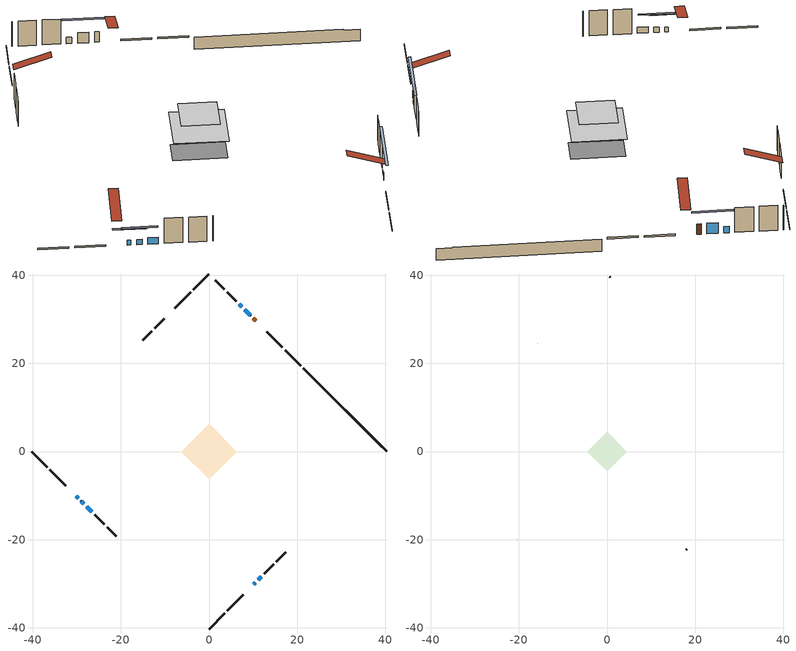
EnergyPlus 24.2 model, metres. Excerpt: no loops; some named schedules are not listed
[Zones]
conditioned space
 floor adiabatic (AdiabaticFloorConstruction): -6.31,0 0,6.31 6.31,0 0,-6.31 z2.81
 floor foundation (Slab1 construction): -4.71,1.52 -1.52,4.71 4.71,-1.52 1.52,-4.71 z-2.01
 wall outside (RimJoist1 construction): 0,-40.27 3.53,-36.74 / -40.27,0 -36.74,-3.53 / 0,40.27 -3.53,36.74 / 20.77,19.49 17.24,23.03 z0.37:0.67
 wall outside (RimJoist2 construction): 4.19,-36.08 7.72,-32.55 / -36.08,-4.19 -32.55,-7.72 / -4.19,36.08 -7.72,32.55 / 16.59,23.68 13.05,27.22 z0.37:0.67
 wall outside (AdiabaticWallConstruction 1): 10.6,29.67 10.07,30.2 z0.37:2.4
 wall outside (AdiabaticWallConstruction): -30.09,-10.18 -29.69,-10.57 z0.37:1.29; 9.42,30.85 8.14,32.13 z0.37:2.4; -29.04,-11.23 -28.43,-11.84 z0.37:1.36; 7.48,32.79 6.87,33.39 / 10.18,-30.09 10.55,-29.72 / -27.77,-12.5 -26.56,-13.71 z0.37:1.59; 11.2,-29.06 11.87,-28.4 z0.37:0.78
 wall outside (Wall1 construction): 12.53,-27.74 14.65,-25.62 / -25.9,-14.37 -23.78,-16.49 / -10.18,30.09 -12.3,27.97 / 6.22,34.05 4.1,36.17 z0.37:5.25
 wall outside (Wall2 construction): 15.3,-24.96 17.38,-22.89 / -23.12,-17.14 -21.05,-19.22 / -12.96,27.31 -15.03,25.24 / 3.44,36.83 1.37,38.9 z0.37:5.25
 wall foundation (FoundationWall1 construction): 21.43,18.84,-2.01 21.43,18.84,0.37 38.38,1.88,0.37 38.38,1.88,0.23 40.27,0,0.23 40.27,0,-2.01
 window (WindowConstruction 5): -30.09,-10.18 -29.7,-10.57 z0.37:1.28
 window (WindowConstruction): 9.41,30.85 8.14,32.13 z0.37:2.4
 window (WindowConstruction 1): -29.04,-11.23 -28.43,-11.84 z0.37:1.36
 window (WindowConstruction 2): 7.48,32.79 6.88,33.39 z0.37:1.59
 window (WindowConstruction 3): 10.18,-30.09 10.55,-29.72 z0.37:1.59
 window (WindowConstruction 4): -27.77,-12.5 -26.56,-13.71 z0.37:1.59
 window (WindowConstruction 6): 11.21,-29.06 11.87,-28.4 z0.37:0.78
 door (Door): 10.6,29.67 10.07,30.2 z0.37:2.4
 ceiling adiabatic (AdiabaticFloorConstruction): 0,-6.31 6.31,0 0,6.31 -6.31,0 z2.81
attic - vented
 floor to conditioned space (Floor1 construction Reversed): -4.46,0 0,4.46 4.46,0 0,-4.46 z5.25
 wall outside (Wall3 construction): 18.03,-22.23 18.09,-22.18 / -20.39,-19.87 -20.34,-19.93 / -15.69,24.58 -15.74,24.53 / 0.71,39.56 0.66,39.61 z0.37:5.25
 roof outside (Roof1 construction): 9.52,-30.75,5.25 5.18,-26.4,7.29 4.03,-27.55,7.29 8.38,-31.89,5.25; -30.75,-9.52,5.25 -26.4,-5.18,7.29 -27.55,-4.03,7.29 -31.89,-8.38,5.25; -9.52,30.75,5.25 -5.18,26.4,7.29 -4.03,27.55,7.29 -8.38,31.89,5.25; 11.25,29.02,5.25 6.91,24.67,7.29 8.05,23.53,7.29 12.4,27.87,5.25
shading: -27.97,-12.3 -31.82,-8.45 -32.14,-8.78 -28.29,-12.63 z3.73; 6.38,33.89 11.18,29.09 11.47,29.38 6.67,34.18 z4.89; -26.67,-13.6 -30.8,-9.47 -31.09,-9.76 -26.96,-13.89 z3.85; 15.35,-24.91 7.72,-32.55 8.01,-32.84 15.65,-25.2 z5.7
[Building]
Building 1: Terrain=Suburbs
[Site:Location]
Toronto City Centre_ON: Latitude {deg}=43.63; Longitude {deg}=-79.39; Time Zone {hr}=-5; Elevation {m}=77; Keep Site Location Information=Yes
[Site:GroundTemperature:Shallow]
5.01852, 3.26908, 3.12898, 3.95918, 7.29196, 10.6092, 13.4851, 15.3069, 15.4617, 13.9799, 11.1774, 7.9619
[Site:WaterMainsTemperature]
Calculation Method=Schedule; Temperature Schedule=mains temperature schedule
[Material] Roughness=Rough; Thermal Absorptance=0.9
Name | Thickness {m} | Conductivity {W/m-K} | Density {kg/m3} | Specific Heat {J/kg-K} | Solar Absorptance | Visible Absorptance
asphalt or fiberglass shingles | 0.00635 | 0.162714 | 1121.4 | 1465.45 | 0.4 | 0.4
ceiling loosefill ins | 0.169333 | 0.0480833 | 16.02 | 1046.75 | 0.7 | 0.7
ceiling stud and cavity | 0.1397 | 0.23542 | 65.682 | 1177.47 | 0.7 | 0.7
concrete 4.0 in. | 0.1016 | 1.803125 | 2242.8 | 837.4 | 0.7 | 0.7
concrete 8.0 in. | 0.2032 | 1.803125 | 2242.8 | 837.4 | 0.7 | 0.7
door material | 0.04445 | 0.053851 | 512.64 | 1214.23 | 0.7 | 0.7
exterior vertical ins | 0.00226894 | 0.029427 | 32.04 | 1214.23 | 0.7 | 0.7
floor covering | 0.0127 | 0.0433444 | 54.468 | 1339.84 | 0.6 | 0.6
floor rigid ins; wall rigid ins | 0.512978 | 0.029427 | 32.04 | 1214.23 | 0.7 | 0.7
floor stud and cavity | 0.1397 | 1.75129 | 37.0049 | 1207.88 | 0.7 | 0.7
furniture material conditioned space 1 | 0.1524 | 0.115458 | 640.8 | 1214.23 | 0.6 | 0.6
gypsum board | 0.0127 | 0.160291 | 801 | 837.4 | 0.6 | 0.6
gypsum board 1 | 0.0127 | 0.160291 | 801 | 837.4 | 0.7 | 0.7
osb sheathing 0.5 in. | 0.0127 | 0.115458 | 512.64 | 1214.23 | 0.7 | 0.7
osb sheathing 0.75 in. | 0.01905 | 0.115458 | 512.64 | 1214.23 | 0.7 | 0.7
osb sheathing 2.0 in. | 0.0508 | 0.115458 | 512.64 | 1214.23 | 0.7 | 0.7
rim joist rigid ins | 0.051816 | 0.029427 | 32.04 | 1214.23 | 0.7 | 0.7
rim joist stud and cavity | 0.0508 | 0.0292721 | 125.044 | 1163.47 | 0.6 | 0.6
rim joist stud and cavity 1 | 0.0508 | 0.256263 | 125.044 | 1163.47 | 0.6 | 0.6
wall stud and cavity | 0.1397 | 0.0829032 | 139.0536 | 1170.24 | 0.7 | 0.7
wall stud and cavity 1 | 0.1397 | 0.0953587 | 139.0536 | 1170.24 | 0.7 | 0.7
wall stud and cavity 2 | 0.0889 | 6.1454 | 50.32683 | 1063.81 | 0.6 | 0.6
wall stud and cavity 3 | 0.0889 | 0.380278 | 52.3479 | 1209.89 | 0.7 | 0.7
wall stud and cavity 4 | 0.0889 | 0.391764 | 83.0341 | 1211.67 | 0.7 | 0.7
wood siding | 0.0254 | 0.102417 | 544.68 | 1172.36 | 0.4 | 0.4
wood siding 1 | 0.00254 | 0.102417 | 544.68 | 1172.36 | 0.4 | 0.4
wood siding 2; wood siding 3; wood siding 4 | 0.0254 | 0.102417 | 544.68 | 1172.36 | 0.7 | 0.7
[WindowMaterial:SimpleGlazingSystem]
Name | U-Factor {W/m2-K} | Solar Heat Gain Coefficient
WindowMaterial | 2.220098 | 0.55
WindowMaterial 1 | 2.415989 | 0.48
WindowMaterial 2 | 2.36034 | 0.5
WindowMaterial 3 | 2.49321 | 0.45
WindowMaterial 4 | 4.40499 | 0.65
WindowMaterial 5 | 2.35523 | 0.34
[Construction]
AdiabaticFloorConstruction: floor stud and cavity, floor rigid ins, osb sheathing 0.75 in., floor covering
AdiabaticWallConstruction: wood siding 3, wall rigid ins, wall stud and cavity 3, gypsum board
AdiabaticWallConstruction 1: wood siding 4, wall rigid ins, wall stud and cavity 3, gypsum board
Door: door material
Floor1 construction Reversed: gypsum board, ceiling stud and cavity, ceiling loosefill ins
FoundationWall1 construction: concrete 8.0 in., gypsum board 1
furniture construction conditioned space 1: furniture material conditioned space 1
PartitionWallConstruction: gypsum board, wall stud and cavity 4, gypsum board
RimJoist1 construction: wood siding 2, osb sheathing 2.0 in., rim joist stud and cavity
RimJoist2 construction: wood siding 2, rim joist rigid ins, osb sheathing 2.0 in., rim joist stud and cavity 1
Roof1 construction: asphalt or fiberglass shingles
Slab1 construction: concrete 4.0 in.
Wall1 construction: wood siding, osb sheathing 0.5 in., wall stud and cavity, gypsum board
Wall2 construction: wood siding, osb sheathing 0.5 in., wall stud and cavity 1, gypsum board
Wall3 construction: wood siding 1, wall stud and cavity 2
WindowConstruction: WindowMaterial
WindowConstruction 1: WindowMaterial 1
WindowConstruction 2; WindowConstruction 4: WindowMaterial 2
WindowConstruction 3: WindowMaterial 3
WindowConstruction 5: WindowMaterial 4
WindowConstruction 6: WindowMaterial 5
[Zone] Multiplier=1; Part of Total Floor Area=Yes
Name | Volume {m3}
attic - vented | 13.2135
conditioned space | 299.4
[Space]
Name | Zone | Volume {m3}
attic - vented 1 | attic - vented | 13.2135
conditioned space 1 | conditioned space | 299.4
[ZoneInfiltration:EffectiveLeakageArea]
infil attic - vented 1: Zone or Space=attic - vented 1; Schedule=Always On Discrete; Effective Air Leakage Area {cm2}=1674.11; Stack Coefficient=0.000481483; Wind Coefficient=1.48255e-05
[ZoneMixing]
whole house fan mix: Zone or Space=attic - vented; Schedule=Always On Continuous; Design Flow Rate Calculation Method=Flow/Zone; Design Flow Rate {m3/s}=0; Source Zone or Space=conditioned space
[SurfaceProperty:ExposedFoundationPerimeter]
Slab1: Exposed Perimeter Calculation Method=TotalExposedPerimeter; Total Exposed Perimeter {m}=26.64
[InternalMass] Zone or ZoneList=conditioned space; Space or SpaceList=conditioned space 1
Name | Construction | Surface Area {m2}
furniture mass conditioned space 1 | furniture construction conditioned space 1 | 47.7198
partition wall mass | PartitionWallConstruction | 119.3
[Lights]
interior lighting: Zone or ZoneList or Space or SpaceList=conditioned space 1; Schedule=interior lighting schedule; Design Level Calculation Method=LightingLevel; Lighting Level {W}=343.2; Return Air Fraction=0; Fraction Radiant=0.6; Fraction Visible=0.2; Fraction Replaceable=1
[People]
occupants: Zone or ZoneList or Space or SpaceList=conditioned space 1; Number of People Schedule=occupants schedule; Number of People Calculation Method=People; Number of People=3; Fraction Radiant=0.314171; Sensible Heat Fraction=0.56303; Activity Level Schedule=occupants activity schedule; Carbon Dioxide Generation Rate {m3/s-W}=0; Enable ASHRAE 55 Comfort Warnings=No; Mean Radiant Temperature Calculation Type=EnclosureAveraged
[ElectricEquipment] Zone or ZoneList or Space or SpaceList=conditioned space 1; Design Level Calculation Method=EquipmentLevel
Name | Schedule | Design Level {W} | Fraction Latent | Fraction Radiant | Fraction Lost
clothes dryer | clothes dryer schedule | 140.772 | 0.015 | 0.081 | 0.85
clothes washer | clothes washer schedule | 32.1985 | 0.03 | 0.162 | 0.7
cooking range | cooking range schedule | 215.147 | 0.08 | 0.432 | 0.2
dishwasher | dishwasher schedule | 66.8632 | 0.3 | 0.18 | 0.4
fridge | fridge schedule | 72.9452 | 0 | 0.6 | 0
mech vent bath fan 0 | mech vent bath fan 0 schedule | 50.2 | 0 | 0 | 1
mech vent bath fan 1 | mech vent bath fan 1 schedule | 50.2 | 0 | 0 | 1
mech vent house fan | mech vent house fan schedule | 0 | 0 | 0 | 1
mech vent house fan cfis | mech vent house fan cfis schedule | 0 | 0 | 0 | 0
misc plug loads | misc plug loads schedule | 494.7 | 0.045 | 0.513 | 0.1
whole house fan | Always On Discrete | 0 | 0 | 0 | 1
[OtherEquipment] Zone or ZoneList or Space or SpaceList=conditioned space 1; Design Level Calculation Method=EquipmentLevel
Name | Fuel Type | Schedule | Design Level {W} | Fraction Latent | Fraction Radiant | Fraction Lost
clothes dryer 1 | Electricity | clothes dryer schedule | 0 | 0.015 | 0.081 | 0.85
cooking range 1 | Electricity | cooking range schedule | 0 | 0.08 | 0.432 | 0.2
general water use latent | None | general water use schedule | 62.594 | 1 | 0 | 0
general water use sensible | None | general water use schedule | -61.6891 | 0 | 0.6 | 0
mech vent house fan latent load | None | Always On Discrete | 0 | 1 | 0 | 0
mech vent house fan sensible load | None | Always On Discrete | 0 | 0 | 0 | 0
water heater energy adjustment1 | NaturalGas | Always On Discrete | 0.01 | 0 | 0 | 1
[ZoneInfiltration:DesignFlowRate] Zone or ZoneList or Space or SpaceList=conditioned space 1; Schedule=Always On Discrete; Design Flow Rate Calculation Method=Flow/Zone; Design Flow Rate {m3/s}=0
infil flow; natural vent flow; whole house fan flow
[AvailabilityManager:Scheduled]
central ac and furnace airloop Availability Manager: Schedule=Always On Discrete
[Foundation:Kiva]
Foundation Kiva 1: Initial Indoor Air Temperature {C}=18; Wall Height Above Grade {m}=0.369997; Wall Depth Below Slab {m}=0.2032; Custom Block Material Name 1=exterior vertical ins; Custom Block Depth 1 {m}=2.38; Custom Block X Position 1 {m}=0.2159; Custom Block Z Position 1 {m}=0
[Foundation:Kiva:Settings]
Soil Conductivity {W/m-K}=0.849921; Soil Density {kg/m3}=1842.3; Soil Specific Heat {J/kg-K}=418.7; Ground Solar Absorptivity=0.9; Ground Thermal Absorptivity=0.9; Ground Surface Roughness {m}=0.03; Far-Field Width {m}=40; Deep-Ground Boundary Condition=ZeroFlux; Deep-Ground Depth {m}=40; Minimum Cell Dimension {m}=0.2; Maximum Cell Growth Coefficient=3; Simulation Timestep=Timestep
[Exterior:Lights]
exterior lighting: Schedule=exterior lighting schedule; Design Level {W}=75.6
[EnergyManagementSystem:GlobalVariable]
central_ac_and_furnace_airloop_Fan_RTF
infil_program_Qfan
infil_program_Qinf
natural_vent_program_Qnv
natural_vent_program_Qwhf
[EnergyManagementSystem:Sensor]
Name | Output:Variable or Output:Meter Index Key | Output:Variable or Output:Meter
airflow_gain | infil flow | Infiltration Sensible Heat Gain Energy
airflow_gain_1 | natural vent flow | Infiltration Sensible Heat Gain Energy
airflow_gain_2 | whole house fan flow | Infiltration Sensible Heat Gain Energy
airflow_loss | infil flow | Infiltration Sensible Heat Loss Energy
airflow_loss_1 | natural vent flow | Infiltration Sensible Heat Loss Energy
airflow_loss_2 | whole house fan flow | Infiltration Sensible Heat Loss Energy
clg_load_cond |  | Cooling:EnergyTransfer:Zone:CONDITIONED SPACE
clg_sp_s; clg_sp_s_1 | cooling setpoint | Schedule Value
clothes_dryer_exhaust_0_sch_s | clothes dryer exhaust 0 schedule | Schedule Value
cool_season | cooling season schedule | Schedule Value
htg_load_cond |  | Heating:EnergyTransfer:Zone:CONDITIONED SPACE
htg_sp_s; htg_sp_s_1 | heating setpoint | Schedule Value
ig_ee_conv | clothes dryer | Electric Equipment Convective Heating Energy
ig_ee_conv_2 | cooking range | Electric Equipment Convective Heating Energy
ig_ee_conv_4 | fridge | Electric Equipment Convective Heating Energy
ig_ee_conv_5 | misc plug loads | Electric Equipment Convective Heating Energy
ig_ee_conv_6 | whole house fan | Electric Equipment Convective Heating Energy
ig_ee_rad | clothes dryer | Electric Equipment Radiant Heating Energy
ig_ee_rad_2 | cooking range | Electric Equipment Radiant Heating Energy
ig_ee_rad_4 | fridge | Electric Equipment Radiant Heating Energy
ig_ee_rad_5 | misc plug loads | Electric Equipment Radiant Heating Energy
ig_ee_rad_6 | whole house fan | Electric Equipment Radiant Heating Energy
ig_lgt_conv | interior lighting | Lights Convective Heating Energy
ig_lgt_rad | interior lighting | Lights Radiant Heating Energy
ig_lgt_vis | interior lighting | Lights Visible Radiation Heating Energy
ig_oe_conv | clothes dryer 1 | Other Equipment Convective Heating Energy
ig_oe_conv_1 | cooking range 1 | Other Equipment Convective Heating Energy
ig_oe_conv_2 | general water use latent | Other Equipment Convective Heating Energy
ig_oe_conv_3 | general water use sensible | Other Equipment Convective Heating Energy
ig_oe_conv_4 | water heater energy adjustment1 | Other Equipment Convective Heating Energy
ig_oe_rad | clothes dryer 1 | Other Equipment Radiant Heating Energy
ig_oe_rad_1 | cooking range 1 | Other Equipment Radiant Heating Energy
ig_oe_rad_2 | general water use latent | Other Equipment Radiant Heating Energy
ig_oe_rad_3 | general water use sensible | Other Equipment Radiant Heating Energy
ig_oe_rad_4 | water heater energy adjustment1 | Other Equipment Radiant Heating Energy
ig_ppl_conv | occupants | People Convective Heating Energy
ig_ppl_rad | occupants | People Radiant Heating Energy
im_conv | furniture mass conditioned space 1 | Surface Inside Face Convection Heat Gain Energy
im_conv_1 | partition wall mass | Surface Inside Face Convection Heat Gain Energy
im_ig | furniture mass conditioned space 1 | Surface Inside Face Internal Gains Radiation Heat Gain Energy
im_ig_1 | partition wall mass | Surface Inside Face Internal Gains Radiation Heat Gain Energy
im_lgt | furniture mass conditioned space 1 | Surface Inside Face Lights Radiation Heat Gain Energy
im_lgt_1 | partition wall mass | Surface Inside Face Lights Radiation Heat Gain Energy
im_sol | furniture mass conditioned space 1 | Surface Inside Face Solar Radiation Heat Gain Energy
im_sol_1 | partition wall mass | Surface Inside Face Solar Radiation Heat Gain Energy
im_surf | furniture mass conditioned space 1 | Surface Inside Face Net Surface Thermal Radiation Heat Gain Energy
im_surf_1 | partition wall mass | Surface Inside Face Net Surface Thermal Radiation Heat Gain Energy
mech_vent_bath_fan_0_sch_s | mech vent bath fan 0 schedule | Schedule Value
mech_vent_bath_fan_1_sch_s | mech vent bath fan 1 schedule | Schedule Value
mv_conv | mech vent bath fan 0 | Electric Equipment Convective Heating Energy
mv_conv_1 | mech vent bath fan 1 | Electric Equipment Convective Heating Energy
mv_conv_2 | mech vent house fan | Electric Equipment Convective Heating Energy
mv_conv_3 | mech vent house fan cfis | Electric Equipment Convective Heating Energy
mv_conv_4 | mech vent house fan latent load | Other Equipment Convective Heating Energy
mv_conv_5 | mech vent house fan sensible load | Other Equipment Convective Heating Energy
mv_rad | mech vent bath fan 0 | Electric Equipment Radiant Heating Energy
mv_rad_1 | mech vent bath fan 1 | Electric Equipment Radiant Heating Energy
mv_rad_2 | mech vent house fan | Electric Equipment Radiant Heating Energy
mv_rad_3 | mech vent house fan cfis | Electric Equipment Radiant Heating Energy
mv_rad_4 | mech vent house fan latent load | Other Equipment Radiant Heating Energy
mv_rad_5 | mech vent house fan sensible load | Other Equipment Radiant Heating Energy
natural_vent_s | natural vent schedule | Schedule Value
out_pb_s |  | Site Outdoor Air Barometric Pressure
out_wt_s |  | Site Outdoor Air Humidity Ratio
site_vw_s |  | Site Wind Speed
ss_back_out | Window1 | Surface Window Shortwave from Zone Back Out Window Heat Transfer Rate
ss_back_out_1 | Window2 | Surface Window Shortwave from Zone Back Out Window Heat Transfer Rate
ss_back_out_2 | Window3 | Surface Window Shortwave from Zone Back Out Window Heat Transfer Rate
ss_back_out_3 | Window4 | Surface Window Shortwave from Zone Back Out Window Heat Transfer Rate
ss_back_out_4 | Window5 | Surface Window Shortwave from Zone Back Out Window Heat Transfer Rate
ss_back_out_5 | Window6 | Surface Window Shortwave from Zone Back Out Window Heat Transfer Rate
ss_back_out_6 | Window8 | Surface Window Shortwave from Zone Back Out Window Heat Transfer Rate
ss_conv | Door1 | Surface Inside Face Convection Heat Gain Energy
ss_conv_1 | Window1 | Surface Inside Face Convection Heat Gain Energy
ss_conv_2 | Window2 | Surface Inside Face Convection Heat Gain Energy
ss_conv_3 | Window3 | Surface Inside Face Convection Heat Gain Energy
ss_conv_4 | Window4 | Surface Inside Face Convection Heat Gain Energy
ss_conv_5 | Window5 | Surface Inside Face Convection Heat Gain Energy
ss_conv_6 | Window6 | Surface Inside Face Convection Heat Gain Energy
ss_conv_7 | Window8 | Surface Inside Face Convection Heat Gain Energy
ss_ig | Door1 | Surface Inside Face Internal Gains Radiation Heat Gain Energy
ss_ig_1 | Window1 | Surface Inside Face Internal Gains Radiation Heat Gain Energy
ss_ig_2 | Window2 | Surface Inside Face Internal Gains Radiation Heat Gain Energy
ss_ig_3 | Window3 | Surface Inside Face Internal Gains Radiation Heat Gain Energy
ss_ig_4 | Window4 | Surface Inside Face Internal Gains Radiation Heat Gain Energy
ss_ig_5 | Window5 | Surface Inside Face Internal Gains Radiation Heat Gain Energy
ss_ig_6 | Window6 | Surface Inside Face Internal Gains Radiation Heat Gain Energy
ss_ig_7 | Window8 | Surface Inside Face Internal Gains Radiation Heat Gain Energy
ss_lgt | Door1 | Surface Inside Face Lights Radiation Heat Gain Energy
ss_sol | Door1 | Surface Inside Face Solar Radiation Heat Gain Energy
ss_surf | Door1 | Surface Inside Face Net Surface Thermal Radiation Heat Gain Energy
ss_surf_1 | Window1 | Surface Inside Face Net Surface Thermal Radiation Heat Gain Energy
ss_surf_2 | Window2 | Surface Inside Face Net Surface Thermal Radiation Heat Gain Energy
ss_surf_3 | Window3 | Surface Inside Face Net Surface Thermal Radiation Heat Gain Energy
ss_surf_4 | Window4 | Surface Inside Face Net Surface Thermal Radiation Heat Gain Energy
ss_surf_5 | Window5 | Surface Inside Face Net Surface Thermal Radiation Heat Gain Energy
ss_surf_6 | Window6 | Surface Inside Face Net Surface Thermal Radiation Heat Gain Energy
ss_surf_7 | Window8 | Surface Inside Face Net Surface Thermal Radiation Heat Gain Energy
ss_trans_in | Window1 | Surface Window Transmitted Solar Radiation Rate
ss_trans_in_1 | Window2 | Surface Window Transmitted Solar Radiation Rate
ss_trans_in_2 | Window3 | Surface Window Transmitted Solar Radiation Rate
ss_trans_in_3 | Window4 | Surface Window Transmitted Solar Radiation Rate
ss_trans_in_4 | Window5 | Surface Window Transmitted Solar Radiation Rate
ss_trans_in_5 | Window6 | Surface Window Transmitted Solar Radiation Rate
ss_trans_in_6 | Window8 | Surface Window Transmitted Solar Radiation Rate
ss_trans_out | Window1 | Surface Inside Face Initial Transmitted Diffuse Transmitted Out Window Solar Radiation Rate
ss_trans_out_1 | Window2 | Surface Inside Face Initial Transmitted Diffuse Transmitted Out Window Solar Radiation Rate
ss_trans_out_2 | Window3 | Surface Inside Face Initial Transmitted Diffuse Transmitted Out Window Solar Radiation Rate
ss_trans_out_3 | Window4 | Surface Inside Face Initial Transmitted Diffuse Transmitted Out Window Solar Radiation Rate
ss_trans_out_4 | Window5 | Surface Inside Face Initial Transmitted Diffuse Transmitted Out Window Solar Radiation Rate
ss_trans_out_5 | Window6 | Surface Inside Face Initial Transmitted Diffuse Transmitted Out Window Solar Radiation Rate
ss_trans_out_6 | Window8 | Surface Inside Face Initial Transmitted Diffuse Transmitted Out Window Solar Radiation Rate
s_conv | Floor1 | Surface Inside Face Convection Heat Gain Energy
s_conv_1 | FoundationWall1 | Surface Inside Face Convection Heat Gain Energy
s_conv_10 | RimJoist2:315 | Surface Inside Face Convection Heat Gain Energy
s_conv_11 | RimJoist2:45 | Surface Inside Face Convection Heat Gain Energy
s_conv_12 | Slab1 | Surface Inside Face Convection Heat Gain Energy
s_conv_13 | Wall1:135 | Surface Inside Face Convection Heat Gain Energy
s_conv_14 | Wall1:225 | Surface Inside Face Convection Heat Gain Energy
s_conv_15 | Wall1:315 | Surface Inside Face Convection Heat Gain Energy
s_conv_16 | Wall1:45 | Surface Inside Face Convection Heat Gain Energy
s_conv_17 | Wall2:135 | Surface Inside Face Convection Heat Gain Energy
s_conv_18 | Wall2:225 | Surface Inside Face Convection Heat Gain Energy
s_conv_19 | Wall2:315 | Surface Inside Face Convection Heat Gain Energy
s_conv_2 | inferred conditioned ceiling | Surface Inside Face Convection Heat Gain Energy
s_conv_20 | Wall2:45 | Surface Inside Face Convection Heat Gain Energy
s_conv_3 | inferred conditioned floor | Surface Inside Face Convection Heat Gain Energy
s_conv_4 | RimJoist1:135 | Surface Inside Face Convection Heat Gain Energy
s_conv_5 | RimJoist1:225 | Surface Inside Face Convection Heat Gain Energy
s_conv_6 | RimJoist1:315 | Surface Inside Face Convection Heat Gain Energy
s_conv_7 | RimJoist1:45 | Surface Inside Face Convection Heat Gain Energy
s_conv_8 | RimJoist2:135 | Surface Inside Face Convection Heat Gain Energy
s_conv_9 | RimJoist2:225 | Surface Inside Face Convection Heat Gain Energy
s_ig | Floor1 | Surface Inside Face Internal Gains Radiation Heat Gain Energy
s_ig_1 | FoundationWall1 | Surface Inside Face Internal Gains Radiation Heat Gain Energy
s_ig_10 | RimJoist2:315 | Surface Inside Face Internal Gains Radiation Heat Gain Energy
s_ig_11 | RimJoist2:45 | Surface Inside Face Internal Gains Radiation Heat Gain Energy
s_ig_12 | Slab1 | Surface Inside Face Internal Gains Radiation Heat Gain Energy
s_ig_13 | Wall1:135 | Surface Inside Face Internal Gains Radiation Heat Gain Energy
s_ig_14 | Wall1:225 | Surface Inside Face Internal Gains Radiation Heat Gain Energy
s_ig_15 | Wall1:315 | Surface Inside Face Internal Gains Radiation Heat Gain Energy
s_ig_16 | Wall1:45 | Surface Inside Face Internal Gains Radiation Heat Gain Energy
s_ig_17 | Wall2:135 | Surface Inside Face Internal Gains Radiation Heat Gain Energy
s_ig_18 | Wall2:225 | Surface Inside Face Internal Gains Radiation Heat Gain Energy
s_ig_19 | Wall2:315 | Surface Inside Face Internal Gains Radiation Heat Gain Energy
s_ig_2 | inferred conditioned ceiling | Surface Inside Face Internal Gains Radiation Heat Gain Energy
s_ig_20 | Wall2:45 | Surface Inside Face Internal Gains Radiation Heat Gain Energy
s_ig_3 | inferred conditioned floor | Surface Inside Face Internal Gains Radiation Heat Gain Energy
s_ig_4 | RimJoist1:135 | Surface Inside Face Internal Gains Radiation Heat Gain Energy
s_ig_5 | RimJoist1:225 | Surface Inside Face Internal Gains Radiation Heat Gain Energy
s_ig_6 | RimJoist1:315 | Surface Inside Face Internal Gains Radiation Heat Gain Energy
s_ig_7 | RimJoist1:45 | Surface Inside Face Internal Gains Radiation Heat Gain Energy
s_ig_8 | RimJoist2:135 | Surface Inside Face Internal Gains Radiation Heat Gain Energy
s_ig_9 | RimJoist2:225 | Surface Inside Face Internal Gains Radiation Heat Gain Energy
s_lgt | Floor1 | Surface Inside Face Lights Radiation Heat Gain Energy
s_lgt_1 | FoundationWall1 | Surface Inside Face Lights Radiation Heat Gain Energy
s_lgt_10 | RimJoist2:315 | Surface Inside Face Lights Radiation Heat Gain Energy
s_lgt_11 | RimJoist2:45 | Surface Inside Face Lights Radiation Heat Gain Energy
s_lgt_12 | Slab1 | Surface Inside Face Lights Radiation Heat Gain Energy
s_lgt_13 | Wall1:135 | Surface Inside Face Lights Radiation Heat Gain Energy
s_lgt_14 | Wall1:225 | Surface Inside Face Lights Radiation Heat Gain Energy
s_lgt_15 | Wall1:315 | Surface Inside Face Lights Radiation Heat Gain Energy
s_lgt_16 | Wall1:45 | Surface Inside Face Lights Radiation Heat Gain Energy
s_lgt_17 | Wall2:135 | Surface Inside Face Lights Radiation Heat Gain Energy
s_lgt_18 | Wall2:225 | Surface Inside Face Lights Radiation Heat Gain Energy
s_lgt_19 | Wall2:315 | Surface Inside Face Lights Radiation Heat Gain Energy
